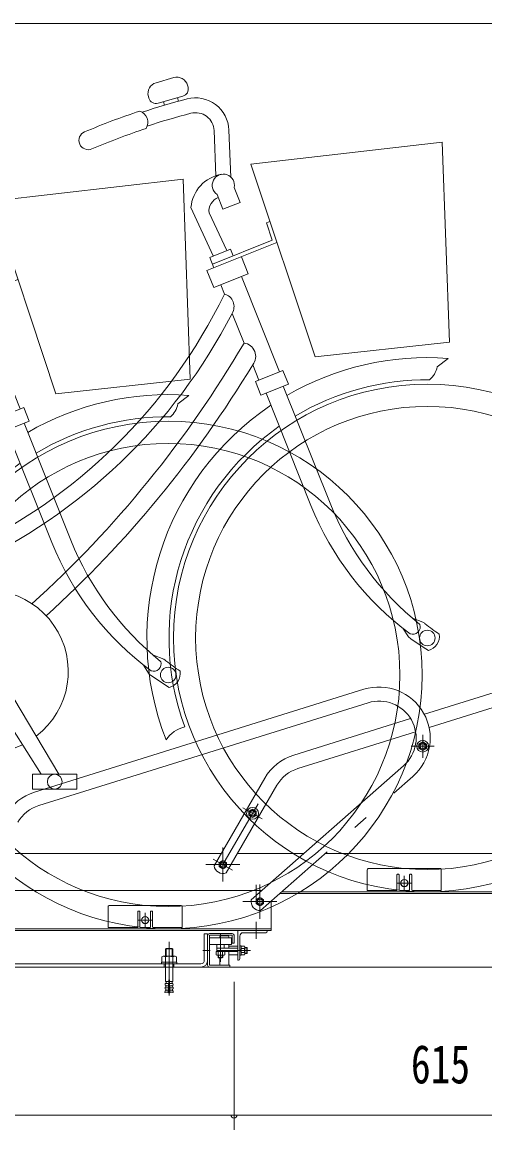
# Model space of a CAD drawing. Units: millimetres, scale not verified. Extents: x -5940 to 5940, y -4200 to 4200.
# Drawn here: x 3940 to 4565, y -2977 to -1480 of the extents above; entities that cross this region are included whole.
import ezdxf
from ezdxf.enums import TextEntityAlignment as Align

# ---------------------------------------------------------------- set-up
doc = ezdxf.new("R2010")
doc.units = ezdxf.units.MM
doc.header["$LTSCALE"] = 10
doc.linetypes.add('USER2', pattern=[24, 12, -5, 2, -5])
for name, color, linetype, lineweight in [('0-0_0', 7, 'Continuous', 18), ('0-2_2-0BOLD', 7, 'Continuous', 18), ('0-4_2-2CENTER', 3, 'USER2', 18), ('0-5_2-5DIM', 3, 'Continuous', 18), ('0-6_2-6HATCH', 2, 'Continuous', 18), ('0-7_2-7RACK', 5, 'Continuous', 18), ('0-B_CSLAYER3', 4, 'Continuous', 18)]:
    doc.layers.add(name, color=color, linetype=linetype, lineweight=lineweight)
doc.styles.add('ＭＳ ゴシック', font='')
doc.styles.get('ＭＳ ゴシック').set_extended_font_data('MS Gothic')

# ---------------------------------------------------------------- blocks, each defined once
blk = doc.blocks.new('cy_0')
at = {"layer": '0-6_2-6HATCH'}
for p, q in [((-323.87, 746.74), (-323.18, 744.33)), ((-376.08, 729.27), (-376.77, 731.68)), ((-330.06, 731.98), (-363.73, 722.39)), ((-356.51, 724.45), (-355.16, 719.7)), ((-335.92, 725.18), (-337.28, 729.93)), ((-288.04, 685.57), (-285.52, 624.58)), ((-265.45, 622.77), (-268.06, 686.26)), ((-252.78, 588.45), (-260.85, 608.61)), ((-289.28, 516.08), (-319.3, 581.67)), ((-294.79, 574.25), (-270.71, 523.51)), ((-209.42, 537.26), (-290.21, 504.95)), ((-251.21, 488.23), (-199.79, 359.65)), ((-274.09, 464.63), (-279.07, 477.09)), ((-247.61, 398.43), (-263.66, 438.56)), ((13.21, 366.14), (27.94, 377.71)), ((-227.64, 348.51), (-235.91, 369.19)), ((-157.2, 179.16), (-217.89, 330.87)), ((-194.68, 340.15), (-131.43, 182.03)), ((-6, 21.51), (-20.03, 26.61)), ((-33.18, 13.38), (-25.62, 1.34)), ((-497.52, -184.19), (-584.26, -38.8)), ((-605.54, -51.91), (-521.41, -184.19))]:
    blk.add_line(p, q, dxfattribs=at)
for points in [[(-366.45, 750.21), (-342.25, 757.1), (-342.41, 757.1)], [(-284.05, 599.33), (-275.99, 579.17), (-252.78, 588.45)], [(-209.42, 537.26), (-217.34, 561.02), (-212.69, 562.88)], [(-288.35, 473.37), (-297.64, 496.59), (-203.19, 534.37)], [(-288.35, 500.3), (-293.93, 514.23), (-266.07, 525.37), (-262.36, 516.08)], [(-251.21, 515.16), (-241.93, 491.95), (-288.35, 473.37)]]:
    blk.add_lwpolyline(points, dxfattribs=at)
for points in [[(-151.61, 379.65), (29.83, 399.81), (20.18, 669.79), (-238.38, 639.95)], [(-232.28, 346.66), (-224.86, 328.09), (-187.72, 342.94), (-195.14, 361.51)], [(-473.2, -204.19), (-533.2, -204.19), (-533.2, -184.19), (-473.2, -184.19)]]:
    blk.add_lwpolyline(points, close=True, dxfattribs=at)
for centre, radius in [((0, 0), 342.9), ((0, 0), 312.9), ((0, 0), 10.5), ((-503.2, -194.19), 10)]:
    blk.add_circle(centre, radius, dxfattribs=at)
for centre, radius, start, end in [((-362.34, 735.79), 15, 105.89439, 195.89435), ((-338.3, 742.63), 15, 15.89439, 105.89439), ((-332.8, 741.59), 10, 285.89311, 15.89311), ((-71.67, -239.28), 1000, 104.63914, 108.27194), ((-366.46, 732.01), 10, 195.8931, 285.8931), ((-313.03, 684.72), 45, 1.95833, 104.6387), ((-71.67, -239.28), 1002.5, 108.425, 112.9707), ((-393.53, 696.57), 16.07, 329.54248, 71.82431), ((-71.67, -239.28), 980, 104.63911, 108.23221), ((-313.03, 684.72), 25, 1.95869, 104.63908), ((-71.67, -239.28), 977.5, 108.36722, 112.9707), ((-458.03, 672.22), 12.5, 112.97063, 292.97058), ((-269.5, 577.19), 50, 99.91875, 174.86292), ((-275.53, 611.67), 15, 348.24454, 235.35913), ((-274.93, 576.67), 20, 111.94847, 186.96277), ((-939.44, 787.38), 739.5, 294.8056, 334.12314), ((-278.57, 447.72), 17.5, 328.44136, 75.16309), ((-939.44, 787.38), 760.5, 294.66739, 332.69836), ((-1531.21, 1150.12), 1487.5, 312.09595, 329.64665), ((-249.85, 380.58), 18, 320.74817, 82.85378), ((0, 0), 378.74, 85.76956, 120.06326), ((-1531.21, 1150.12), 1512.5, 312.22334, 328.91446), ((-16.2, 372.04), 30, 309.63103, 348.64381), ((0, 0), 348.93, 89.51753, 120.77483), ((0, 0), 378.74, 123.90643, 201.32047), ((0, 0), 348.93, 124.95845, 200.15105), ((239.96, 330.59), 400, 201.80142, 231.29411), ((214.19, 327.71), 400, 201.80142, 233.59489), ((-595, -45.2), 110, 307.34399, 295.93111), ((-19.59, 15.1), 10, 248.78935, 19.54359), ((239.96, 330.59), 395, 231.48811, 232.04288), ((239.96, 330.59), 395, 232.04295, 235.49246), ((214.19, 327.71), 405, 233.69252, 238.29701), ((-3.64, 2.51), 20, 284.46996, 7.40979), ((-319.15, -159.31), 40, 102.1378, 147.30661)]:
    blk.add_arc(centre, radius, start, end, dxfattribs=at)
blk = doc.blocks.new('hb')
at = {"layer": '0-B_CSLAYER3', "color": 7}
blk.add_lwpolyline([(9495.87, 6442.58), (9495.87, 6439.38), (10555.87, 6439.38)], dxfattribs=at)

msp = doc.modelspace()

# ---------------------------------------------------------------- linework, layer by layer
at = {"layer": '0-2_2-0BOLD'}
for p, q in [((4482.95, -2415.35), (4751.31, -2331.57)), ((4756.97, -2349.71), (4489.39, -2433.24)), ((3956.56, -2520.41), (4401.31, -2381.57)), ((4406.97, -2399.71), (3962.22, -2538.55)), ((4306.56, -2470.41), (4464.4, -2421.14)), ((4471.14, -2438.94), (4312.22, -2488.55)), ((4249.09, -2666.15), (4454.91, -2484.96)), ((4198.97, -2620.02), (4267.39, -2501.73)), ((4283.84, -2511.24), (4215.42, -2629.54)), ((3909.44, -2603.43), (4208.57, -2603.43)), ((4230.52, -2603.43), (4320.33, -2603.43)), ((4349.08, -2603.43), (4613.53, -2603.43)), ((4503.87, -2623.43), (4407.87, -2623.43)), ((4445.87, -2652.43), (4445.87, -2632.43)), ((4446.87, -2631.43), (4447.87, -2631.43)), ((4448.87, -2632.43), (4448.87, -2652.43)), ((4462.87, -2652.43), (4462.87, -2632.43)), ((4463.87, -2631.43), (4464.87, -2631.43)), ((4465.87, -2632.43), (4465.87, -2652.43)), ((3880.52, -2653.43), (4263.53, -2653.43)), ((4290.35, -2655.13), (4625.87, -2655.13)), ((4449.87, -2653.43), (4461.87, -2653.43)), ((4055.87, -2703.43), (4055.87, -2675.43)), ((4057.87, -2673.43), (4153.87, -2673.43)), ((4275.87, -2707.43), (4275.87, -2667.89)), ((4095.87, -2682.43), (4095.87, -2702.43)), ((4097.87, -2681.43), (4096.87, -2681.43)), ((4098.87, -2702.43), (4098.87, -2682.43)), ((4112.87, -2682.43), (4112.87, -2702.43)), ((4114.87, -2681.43), (4113.87, -2681.43)), ((4115.87, -2702.43), (4115.87, -2682.43)), ((4275.87, -2705.13), (2890.87, -2705.13)), ((4094.87, -2703.43), (4055.87, -2703.43)), ((4111.87, -2703.43), (4099.87, -2703.43)), ((4223.57, -2711.63), (4192.57, -2711.63)), ((4221.97, -2717.43), (4193.17, -2717.43)), ((4206.87, -2717.43), (4206.87, -2715.43)), ((4207.87, -2714.43), (4217.87, -2714.43)), ((4218.87, -2715.43), (4218.87, -2717.43)), ((4222.57, -2718.03), (4222.57, -2725.83)), ((4233.87, -2714.93), (4233.87, -2745.43)), ((4268.87, -2710.43), (4238.37, -2710.43)), ((4133.27, -2742.23), (4133.27, -2732.34)), ((4221.97, -2726.43), (4193.17, -2726.43)), ((4204.68, -2735.93), (4204.68, -2740.49)), ((4218.87, -2726.43), (4218.87, -2731.43)), ((4230.37, -2728.43), (4218.87, -2728.43)), ((4218.87, -2735.93), (4218.87, -2753.43)), ((4230.37, -2728.43), (4230.87, -2728.93)), ((4235.37, -2728.33), (4233.87, -2728.33)), ((4233.87, -2734.43), (4235.37, -2732.93)), ((4233.87, -2735.93), (4235.37, -2734.43)), ((4235.37, -2731.55), (4239.92, -2731.55)), ((4240.37, -2739.43), (4240.37, -2729.43)), ((4243.33, -2738.43), (4240.37, -2738.43)), ((4243.33, -2730.43), (4243.87, -2730.98)), ((4181.27, -2752.23), (3420.47, -2752.23)), ((4131.77, -2756.73), (4131.77, -2752.23)), ((4133.36, -2743.2), (4133.36, -2750.23)), ((4144.77, -2752.23), (4144.77, -2756.73)), ((4148.77, -2750.23), (4148.77, -2752.23)), ((4204.57, -2740.93), (4204.57, -2743.89)), ((4206.87, -2753.43), (4206.87, -2744.43)), ((4210.57, -2740.93), (4210.57, -2743.89)), ((4231.87, -2747.43), (4230.87, -2747.43)), ((3420.47, -2756.73), (4181.27, -2756.73)), ((4133.1, -2778.87), (4137.59, -2779.03)), ((4134.01, -2781.41), (4133.92, -2783.91)), ((4134.18, -2776.41), (4134.1, -2778.91)), ((4142.44, -2778.91), (4142.35, -2776.41)), ((4142.62, -2783.91), (4142.53, -2781.41)), ((4132.75, -2788.87), (4137.25, -2789.02)), ((4132.92, -2783.87), (4137.42, -2784.03)), ((4133.83, -2786.4), (4133.75, -2788.9)), ((4142.79, -2788.9), (4142.7, -2786.4))]:
    msp.add_line(p, q, dxfattribs=at)
for points in [[(4475.68, -2461.32), (4480.68, -2464.21), (4485.68, -2461.32), (4485.68, -2455.55), (4480.68, -2452.66), (4475.68, -2455.55)], [(4255.92, -2546.3), (4250.92, -2543.41), (4245.92, -2546.3), (4245.92, -2552.07), (4250.92, -2554.96), (4255.92, -2552.07)], [(4215.87, -2621.32), (4215.87, -2615.55), (4210.87, -2612.66), (4205.87, -2615.55), (4205.87, -2621.32), (4210.87, -2624.21)], [(4260.87, -2662.66), (4255.87, -2665.55), (4255.87, -2671.32), (4260.87, -2674.21), (4265.87, -2671.32), (4265.87, -2665.55)]]:
    msp.add_lwpolyline(points, close=True, dxfattribs=at)
for points in [[(4625.87, -2617.89), (4625.87, -2657.43), (4287.74, -2657.43)], [(4405.87, -2625.43), (4405.87, -2653.43), (4444.87, -2653.43)], [(4466.87, -2653.43), (4505.87, -2653.43), (4505.87, -2625.43)], [(4275.87, -2707.43), (2890.87, -2707.43), (2890.87, -2702.43), (2897.25, -2673.55)], [(4155.87, -2675.43), (4155.87, -2703.43), (4116.87, -2703.43)], [(4230.87, -2747.43), (4230.87, -2707.43), (4270.87, -2707.43), (4270.87, -2708.43)], [(4190.27, -2754.43), (4190.27, -2711.73), (4185.77, -2711.73), (4185.77, -2747.73)], [(4192.57, -2713.93), (4192.57, -2754.43), (4220.27, -2754.43), (4220.27, -2756.73), (4192.57, -2756.73)], [(4192.57, -2713.93), (4223.57, -2713.93), (4223.57, -2724.63), (4225.87, -2724.63), (4225.87, -2713.93)], [(4143.27, -2732.34), (4133.27, -2732.34), (4134.08, -2731.52), (4134.08, -2742.23)], [(4134.08, -2731.52), (4142.46, -2731.52), (4142.46, -2742.23)], [(4143.27, -2742.23), (4143.27, -2732.34), (4142.46, -2731.52)], [(4204.68, -2740.49), (4202.57, -2740.93), (4201.8, -2740.49), (4201.8, -2735.93), (4230.87, -2735.93)], [(4202.57, -2726.43), (4202.57, -2730.93), (4203.07, -2731.43)], [(4230.87, -2731.43), (4202.57, -2731.43), (4202.57, -2735.93)], [(4202.57, -2740.93), (4212.57, -2740.93), (4210.46, -2740.49), (4210.46, -2735.93)], [(4212.07, -2731.43), (4212.57, -2730.93), (4212.57, -2726.43)], [(4213.34, -2735.93), (4213.34, -2740.49), (4212.57, -2740.93)], [(4235.37, -2728.33), (4235.37, -2740.53), (4233.87, -2740.53)], [(4239.92, -2731.55), (4240.37, -2729.43), (4239.92, -2728.66), (4235.37, -2728.66)], [(4235.37, -2740.21), (4239.92, -2740.21), (4240.37, -2739.43), (4239.92, -2737.32), (4235.37, -2737.32)], [(4240.37, -2730.43), (4243.33, -2730.43), (4243.33, -2738.43), (4243.87, -2737.89)], [(4240.37, -2737.89), (4243.87, -2737.89), (4243.87, -2730.98), (4240.37, -2730.98)], [(4148.77, -2750.23), (4127.77, -2750.23), (4127.77, -2752.23)], [(4128.45, -2750.23), (4128.45, -2743.14), (4130.02, -2742.23)], [(4133.36, -2743.2), (4130.02, -2742.23), (4146.52, -2742.23), (4148.08, -2743.14), (4148.08, -2750.23)], [(4133.27, -2750.23), (4133.27, -2756.73), (4133.27, -2776.38), (4137.68, -2776.53)], [(4138.86, -2776.53), (4143.27, -2776.38), (4143.27, -2756.73), (4143.27, -2750.23)], [(4143.18, -2750.23), (4143.18, -2743.2), (4146.52, -2742.23)], [(4205.11, -2744.43), (4204.57, -2743.89), (4210.57, -2743.89), (4210.03, -2744.43), (4210.03, -2740.93)], [(4210.03, -2744.43), (4205.11, -2744.43), (4205.11, -2740.93)], [(4218.87, -2740.43), (4230.37, -2740.43), (4230.87, -2739.93)], [(4139.29, -2789.02), (4143.79, -2788.87), (4143.88, -2791.37), (4139.38, -2791.52), (4138.77, -2774.03), (4137.77, -2774.03), (4137.16, -2791.52), (4132.66, -2791.37), (4132.75, -2788.87)], [(4137.51, -2781.53), (4133.01, -2781.37), (4133.1, -2778.87)], [(4138.94, -2779.03), (4143.44, -2778.87), (4143.53, -2781.37), (4139.03, -2781.53)], [(4137.33, -2786.53), (4132.84, -2786.37), (4132.92, -2783.87)], [(4139.12, -2784.03), (4143.62, -2783.87), (4143.7, -2786.37), (4139.21, -2786.53)]]:
    msp.add_lwpolyline(points, dxfattribs=at)
for centre, radius in [((4480.68, -2458.43), 8), ((4480.68, -2458.43), 5), ((4480.68, -2458.43), 3.5), ((4250.92, -2549.18), 8), ((4250.92, -2549.18), 5), ((4250.92, -2549.18), 3.5), ((4210.87, -2618.43), 5), ((4210.87, -2618.43), 3.5), ((4455.87, -2643.43), 5), ((4455.87, -2643.43), 4.75), ((4260.87, -2668.43), 5), ((4260.87, -2668.43), 3.5), ((4105.87, -2693.43), 5), ((4105.87, -2693.43), 4.75)]:
    msp.add_circle(centre, radius, dxfattribs=at)
for centre, radius, start, end in [((4421.87, -2447.43), 69, 311.35779, 107.33773), ((4421.87, -2447.43), 50, 311.35779, 107.33773), ((4327.12, -2536.28), 69, 107.33773, 149.95534), ((4327.12, -2536.28), 50, 107.33773, 149.95534), ((3977.12, -2586.28), 69, 107.33773, 149.95534), ((3977.12, -2586.28), 50, 107.33773, 149.95534), ((4210.87, -2618.43), 12, 187.61381, 292.29688), ((4407.87, -2625.43), 2, 89.99999, 180.00001), ((4446.87, -2632.43), 1, 89.99999, 180.00001), ((4447.87, -2632.43), 1, 0, 90.00001), ((4463.87, -2632.43), 1, 89.99999, 180.00001), ((4464.87, -2632.43), 1, 0, 90.00001), ((4503.87, -2625.43), 2, 0, 90.00001), ((4444.87, -2652.43), 1, 270, 0.00001), ((4449.87, -2652.43), 1, 180.00001, 270.00001), ((4461.87, -2652.43), 1, 270.00001, 0), ((4466.87, -2652.43), 1, 180.00001, 270.00001), ((4057.87, -2675.43), 2, 90, 180.00001), ((4153.87, -2675.43), 2, 0, 90.00001), ((4260.87, -2668.43), 12, 169.01624, 273.69932), ((4096.87, -2682.43), 1, 90, 180.00001), ((4097.87, -2682.43), 1, 0, 90.00001), ((4113.87, -2682.43), 1, 90, 180.00001), ((4114.87, -2682.43), 1, 0, 90.00001), ((4094.87, -2702.43), 1, 270, 0.00001), ((4099.87, -2702.43), 1, 180.00001, 270.00001), ((4111.87, -2702.43), 1, 270.00001, 0), ((4116.87, -2702.43), 1, 180.00001, 270.00001), ((4268.87, -2708.43), 2, 270, 0), ((4192.57, -2713.93), 2.3, 90, 180), ((4193.17, -2718.03), 0.6, 90, 180), ((4207.87, -2715.43), 1, 90, 180), ((4217.87, -2715.43), 1, 0, 90), ((4221.97, -2718.03), 0.6, 0, 90), ((4223.57, -2713.93), 2.3, 0, 90), ((4238.37, -2714.93), 4.5, 90, 180.00001), ((4193.17, -2725.83), 0.6, 180, 270), ((4221.97, -2725.83), 0.6, 270, 0), ((4230.82, -2734.43), 9.55, 342.41205, 17.58795), ((4138.27, -2755.23), 13, 67.82119, 112.1788), ((4181.27, -2747.73), 9, 270, 0), ((4181.27, -2747.73), 4.5, 270, 0), ((4207.57, -2731.38), 9.55, 252.41206, 287.58796), ((4207.87, -2753.43), 1, 180, 270), ((4217.87, -2753.43), 1, 270, 0), ((4231.87, -2745.43), 2, 270, 0), ((4192.57, -2754.43), 2.3, 180, 270)]:
    msp.add_arc(centre, radius, start, end, dxfattribs=at)
at = {"layer": '0-4_2-2CENTER'}
for p, q in [((4480.68, -2473.93), (4480.68, -2442.93)), ((4465.18, -2458.43), (4496.18, -2458.43)), ((4261.64, -2680.41), (4467.46, -2499.23)), ((4210.87, -2618.43), (4258.43, -2536.2)), ((4237.94, -2541.67), (4263.91, -2556.69)), ((4210.87, -2595.43), (4210.87, -2641.43)), ((4233.87, -2618.43), (4187.87, -2618.43)), ((4197.88, -2610.92), (4223.85, -2625.94)), ((4455.87, -2633.43), (4455.87, -2653.43)), ((4255.87, -2645.81), (4255.87, -2666.67)), ((4260.87, -2691.43), (4260.87, -2645.43)), ((4465.87, -2643.43), (4445.87, -2643.43)), ((4283.87, -2668.43), (4237.87, -2668.43)), ((4095.87, -2693.43), (4115.87, -2693.43)), ((4105.87, -2683.43), (4105.87, -2703.43)), ((4255.87, -2718.67), (4255.87, -2695.81)), ((4138.27, -2722.74), (4138.27, -2795.12)), ((4207.57, -2749.83), (4207.57, -2710.95)), ((4193.58, -2734.23), (4183.65, -2734.23)), ((4202.38, -2734.43), (4248.34, -2734.43))]:
    msp.add_line(p, q, dxfattribs=at)
at = {"layer": '0-5_2-5DIM'}
for p, q in [((4225.87, -2776.73), (4225.87, -2976.73)), ((3375.87, -2956.73), (4225.87, -2956.73)), ((4229.87, -2956.73), (4221.87, -2956.73)), ((4225.87, -2956.73), (4840.87, -2956.73))]:
    msp.add_line(p, q, dxfattribs=at)
msp.add_arc((4225.87, -2956.73), 4, 180, 0, dxfattribs=at)
at = {"layer": '0-7_2-7RACK'}
msp.add_lwpolyline([(5100.87, -346.73), (5100.87, -2756.73), (1173.88, -2756.73)], dxfattribs=at)

# ---------------------------------------------------------------- block references
at = {"layer": '0-0_0'}
msp.add_blockref('hb', (-5940, -7921.62), dxfattribs=at)
at = {"layer": '0-6_2-6HATCH'}
for p in [(4486.99, -2312.23), (4136.99, -2362.23)]:
    msp.add_blockref('cy_0', p, dxfattribs=at)

# ---------------------------------------------------------------- texts
at = {"layer": '0-5_2-5DIM', "color": 7, "style": 'ＭＳ ゴシック', "width": 0.75}
msp.add_text('615', height=52.1, dxfattribs=at).set_placement((4464.87, -2929.63), align=Align.BOTTOM_LEFT)

doc.saveas('drawing.dxf')
